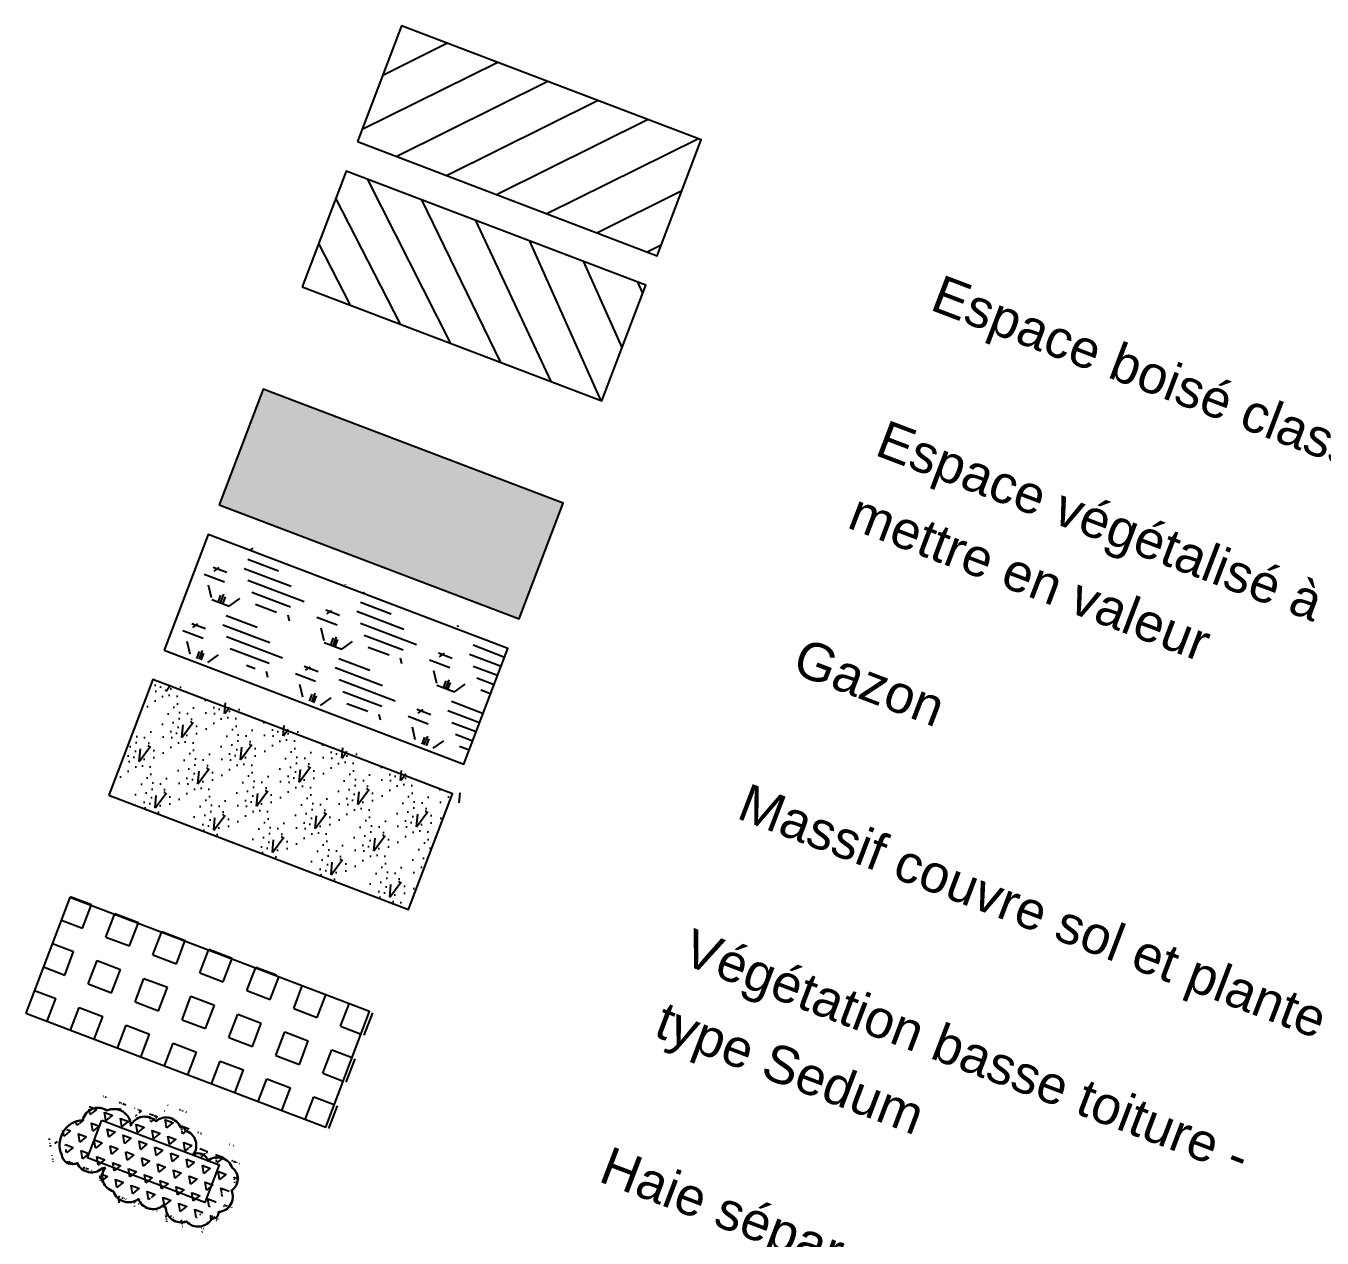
# Model space of a CAD drawing. Extents: x -594 to 29166, y -5797 to 14313.
# Drawn here: x 6699 to 9280, y 11900 to 14313 of the extents above; entities that cross this region are included whole.
import ezdxf

# ---------------------------------------------------------------- set-up
doc = ezdxf.new("R2010")
doc.units = 0
doc.layers.add('prlm-VRD', color=252, linetype='Continuous')
doc.layers.add('SA - légende prestations', color=252, linetype='Continuous')
doc.styles.add('MENSURA', font='arial.ttf', dxfattribs={"height": 0.5})

# ---------------------------------------------------------------- blocks, each defined once
blk = doc.blocks.new('A$C380262B1')
at = {"layer": 'SA - légende prestations'}
h = blk.add_hatch(dxfattribs=at)
h.set_pattern_fill('_USER', color=256, scale=75, angle=-335.8284639255295, style=0, pattern_type=0)
h.set_pattern_definition([(24.17153607447054, (-355966725.0913794, -417896002.4038396), (-30.71023888770651, 68.42427367140989), [])])
h.paths.add_polyline_path([(-735.4621743317693, 10818.54594219476), (-138.5415652766824, 10591.45767567679), (-50.92483251355588, 10821.76562724635), (-647.845441615209, 11048.85389376432)])
h = blk.add_hatch(dxfattribs=at)
h.set_pattern_fill('_USER', color=256, scale=75, angle=-65.82846392552946, style=0, pattern_type=0)
h.set_pattern_definition([(294.1715360744705, (-355966725.0913794, -417896002.4038396), (68.4242736714099, 30.7102388877065), [])])
h.paths.add_polyline_path([(-845.4917870927602, 10529.32385057211), (-248.5711779911071, 10302.23558396101), (-160.9544452745467, 10532.54353553057), (-757.8750543296337, 10759.63180214167)])
blk.add_hatch(color=250, dxfattribs=at).paths.add_polyline_path([(-1010.53620618768, 10095.490713045), (-413.6155970860273, 9868.402446527034), (-325.9988643229008, 10098.71039809659), (-922.9194733779877, 10325.79866461456)])
h = blk.add_hatch(dxfattribs=at)
h.set_pattern_fill('PELOUSE6', color=256, scale=20.0000003, angle=-20.82846392552948, style=0, pattern_type=2)
h.set_pattern_definition([(339.1715360744705, (-355966725.0913794, -417896002.4038396), (42.66856022636761, 112.1578994106472), [37.50000056250001, -202.5000030375]), (69.17153607447052, (-355966711.9478756, -417896007.4040615), (-224.3157988212943, 85.33712045273523), [15.000000225, -105.000001575]), (69.17153607447052, (-355966703.1855397, -417896010.7375428), (-224.3157988212943, 85.33712045273523), [15.000000225, -105.000001575]), (69.17153607447052, (-355966707.5667076, -417896009.0708022), (-224.3157988212943, 85.33712045273523), [18.75000028125, -101.25000151875]), (102.8616036044705, (-355966716.3290473, -417896005.7373195), (-138.9786783228097, 309.6529187307753), [12.00000018, -420.7461593111921]), (35.48146854447052, (-355966698.8043811, -417896012.4042799), (42.66856026819347, 112.15789949691), [12.00000018, -420.7461593111923]), (35.48146854447052, (-355966690.0420359, -417896015.7377647), (42.66856026819347, 112.15789949691), [26.00000039, -406.6661590999923]), (102.8616036044705, (-355966725.0913794, -417896002.4038396), (-138.9786783228097, 309.6529187307753), [26.00000038999999, -406.6661590999921]), (339.1715360744705, (-355966637.5841588, -417896011.6212647), (42.66856022636761, 112.1578994106472), [44.42455106636826, -195.5754525336318]), (339.1715360744705, (-355966645.2927315, -417895987.8252255), (42.66856022636761, 112.1578994106472), [82.81008944215132, -56.09585564143782, 43.07431864611477, -58.01973967029609]), (339.1715360744705, (-355966652.8536296, -417895964.0853666), (42.66856022636761, 112.1578994106472), [119.4799495921992, -46.28746189431192, 29.47870124218051, -44.75389087130836]), (339.1715360744705, (-355966660.4874305, -417895940.3177731), (42.66856022636761, 112.1578994106472), [100.4611429069171, -139.5388606930829]), (339.1715360744705, (-355966653.2864798, -417895922.1938078), (42.66856022636761, 112.1578994106472), [65.56973938354609, -174.4302642164539])])
h.paths.add_polyline_path([(-1120.565818855539, 9806.26862142235), (-523.645209800452, 9579.180354904383), (-436.0284770373255, 9809.48830647394), (-1032.949086138979, 10036.57657299191)])
h = blk.add_hatch(dxfattribs=at)
h.set_pattern_fill('PELOUSE3', color=256, scale=25, angle=-20.82846392552948, style=0, pattern_type=2)
h.set_pattern_definition([(53.64742507447051, (-355966725.0913794, -417896002.4038396), (21.58797750825454, 232.5192664408956), [37.5, -196.01927125]), (53.64742507447051, (-355966640.0079579, -417895954.5283617), (21.58797750825454, 232.5192664408956), [37.5, -196.01927125]), (53.64742507447051, (-355966554.9245364, -417895906.6528837), (21.58797750825454, 232.5192664408956), [37.5, -196.01927125]), (84.69564707447051, (-355966725.0913794, -417896002.4038396), (-116.8311435130623, 44.44641626005165), [25, -208.51927125]), (84.69564707447051, (-355966640.0079579, -417895954.5283617), (-116.8311435130623, 44.44641626005165), [25, -208.51927125]), (84.69564707447051, (-355966554.9245364, -417895906.6528837), (-116.8311435130623, 44.44641626005165), [25, -208.51927125]), (339.1715360744705, (-355966715.1670955, -417895997.5504578), (85.0834214749405, 47.87547796228917), [0, -125]), (339.1715360744705, (-355966695.8705696, -417895994.4062741), (85.0834214749405, 47.87547796228917), [0, -125]), (339.1715360744705, (-355966695.7010859, -417895980.0535766), (85.0834214749405, 47.87547796228917), [0, -125]), (339.1715360744705, (-355966677.0440444, -417895985.1853516), (85.0834214749405, 47.87547796228917), [0, -125]), (339.1715360744705, (-355966677.0797548, -417895953.0634611), (85.0834214749405, 47.87547796228917), [0, -125]), (339.1715360744705, (-355966706.5849561, -417895971.0261333), (85.0834214749405, 47.87547796228917), [0, -125]), (339.1715360744705, (-355966706.0843436, -417895965.6182254), (85.0834214749405, 47.87547796228917), [0, -125]), (339.1715360744705, (-355966702.1353619, -417895943.5314826), (85.0834214749405, 47.87547796228917), [0, -125]), (339.1715360744705, (-355966735.6925433, -417895993.673858), (85.0834214749405, 47.87547796228917), [0, -125]), (339.1715360744705, (-355966732.5518384, -417895981.7621632), (85.0834214749405, 47.87547796228917), [0, -125]), (339.1715360744705, (-355966746.8321875, -417895990.7466225), (85.0834214749405, 47.87547796228917), [0, -125]), (339.1715360744705, (-355966742.7309888, -417895972.64707), (85.0834214749405, 47.87547796228917), [0, -125]), (339.1715360744705, (-355966730.8082889, -417895964.7343364), (85.0834214749405, 47.87547796228917), [0, -125]), (339.1715360744705, (-355966729.834115, -417895952.653748), (85.0834214749405, 47.87547796228917), [0, -125]), (339.1715360744705, (-355966733.8508965, -417895935.397805), (85.0834214749405, 47.87547796228917), [0, -125]), (339.1715360744705, (-355966714.1779606, -417895954.6912821), (85.0834214749405, 47.87547796228917), [0, -125]), (339.1715360744705, (-355966752.2692069, -417895955.2592438), (85.0834214749405, 47.87547796228917), [0, -125]), (339.1715360744705, (-355966763.9495892, -417895975.7180341), (85.0834214749405, 47.87547796228917), [0, -125]), (339.1715360744705, (-355966745.168799, -417896002.5172995), (85.0834214749405, 47.87547796228917), [0, -125]), (339.1715360744705, (-355966731.839881, -417896012.830668), (85.0834214749405, 47.87547796228917), [0, -125]), (339.1715360744705, (-355966746.8483676, -417896021.5354452), (85.0834214749405, 47.87547796228917), [0, -125]), (339.1715360744705, (-355966709.192727, -417896034.5502393), (85.0834214749405, 47.87547796228917), [0, -125]), (339.1715360744705, (-355966718.4994776, -417896010.6972097), (85.0834214749405, 47.87547796228917), [0, -125]), (339.1715360744705, (-355966702.8388788, -417896012.7230608), (85.0834214749405, 47.87547796228917), [0, -125])])
h.paths.add_polyline_path([(-1230.59543161653, 9517.046529985964), (-633.6748225148767, 9289.958263374865), (-546.0580897517502, 9520.26621485129), (-1142.978698806837, 9747.354481369257)])
h = blk.add_hatch(dxfattribs=at)
h.set_pattern_fill('PAVES_EVERGREEN1', color=256, scale=100, angle=-20.82846392552948, style=0, pattern_type=2)
h.set_pattern_definition([(339.1715360744705, (-355966692.8358675, -417895987.9268941), (111.2434812678736, 11.17532439816677), [50, -50]), (69.17153607447052, (-355966692.8358675, -417895987.9268941), (-11.17532439816676, 111.2434812678736), [50, -50])])
h.paths.add_polyline_path([(-1395.63985071145, 9083.213392458856), (-798.7192416097969, 8856.125125847757), (-711.1025088001043, 9086.433077417314), (-1308.023117901757, 9313.521344028413)])
h = blk.add_hatch(dxfattribs=at)
h.set_pattern_fill('TRIANG', color=256, scale=89.9999976, angle=-20.78899837892151, style=0, pattern_type=2)
h.set_pattern_definition([(39.21100162107849, (-355966725.0913794, -417896002.4038396), (-5.402386943613586, 33.31481130602732), [16.87499955, -16.87499955]), (99.21100162107844, (-355966725.0913794, -417896002.4038396), (-31.55266638511149, 11.97880131877094), [16.87499955, -16.87499955]), (339.2110016210785, (-355966727.7925729, -417895985.746434), (26.1502794414979, 21.3360099872564), [16.87499955000001, -16.87499955000001])])
h.paths.add_polyline_path([(-1282.150529650971, 8871.80913630873), (-1281.801563827321, 8872.967941686511), (-1281.408371403813, 8874.112496804446), (-1280.971531802788, 8875.241114385426), (-1280.491688940674, 8876.352130807936), (-1279.969550203532, 8877.443908527493), (-1279.405885608867, 8878.514837380499), (-1278.801525710151, 8879.563339240849), (-1278.157361643389, 8880.587867926806), (-1277.474342938513, 8881.586913578212), (-1276.753476494923, 8882.559003308415), (-1275.995824998245, 8883.50270409137), (-1275.202505243942, 8884.41662453115), (-1274.374687112868, 8885.299417562783), (-1273.513590404764, 8886.149781942368), (-1272.620484838262, 8886.96646373719), (-1271.696687070653, 8887.748259305954), (-1270.743558555841, 8888.494016043842), (-1269.762504799291, 8889.202634431422), (-1268.754971912131, 8889.873070269823), (-1267.722444981337, 8890.504334867), (-1266.666446113959, 8891.095497645438), (-1265.588532341644, 8891.645687259734), (-1264.490292547271, 8892.154092434794), (-1263.373345555738, 8892.619964014739), (-1262.239338131621, 8893.042615056038), (-1261.089941905811, 8893.421422317624), (-1259.9268513266, 8893.755827844143), (-1258.751780772582, 8894.045338314027), (-1257.566462922841, 8894.28952690214), (-1256.372644752264, 8894.48803383857), (-1255.172086181119, 8894.640566408634), (-1253.966557281092, 8894.746899604797), (-1252.757835062221, 8894.806876964867), (-1251.547701191157, 8894.820409733802), (-1250.337940035388, 8894.787478260696), (-1249.13033475168, 8894.708131067455), (-1247.926665237173, 8894.58248494193), (-1246.72870663926, 8894.410725310445), (-1245.538224233314, 8894.19310502708), (-1244.356973236427, 8893.929945211858), (-1243.186695268378, 8893.621633946896), (-1242.029114998877, 8893.268625438213), (-1240.885939449072, 8892.871440015733), (-1239.758853474632, 8892.43066329509), (-1238.649518741295, 8891.946945339441), (-1237.559570465237, 8891.420998889953), (-1236.490615690127, 8890.853599272668), (-1235.444229841232, 8890.245583280921), (-1234.42195574753, 8889.597846660763), (-1233.212693361565, 8890.104020014405), (-1231.984891649336, 8890.563399158418), (-1230.740360310301, 8890.97530739382), (-1229.4809340965, 8891.339136939496), (-1228.208469599485, 8891.654351633042), (-1226.924842549488, 8891.920487117022), (-1225.631945254281, 8892.137150652707), (-1224.33168371208, 8892.304022982717), (-1223.025974724442, 8892.42085814476), (-1221.716743195429, 8892.487483844161), (-1220.40591891855, 8892.50380191952), (-1219.095434481278, 8892.469788342714), (-1217.787221586332, 8892.385493218899), (-1216.483209002763, 8892.251040693372), (-1215.1853189338, 8892.066629324108), (-1213.895464595407, 8891.83253031224), (-1212.615547375754, 8891.549089737236), (-1211.347454320639, 8891.21672436595), (-1210.093054780737, 8890.835925005376), (-1208.854198036715, 8890.407252311707), (-1207.632710039616, 8889.931338839233), (-1206.430391827598, 8889.408885873854), (-1205.249015474692, 8888.840663526207), (-1204.090322833508, 8888.227509707212), (-1202.95602180995, 8887.570328079164), (-1201.847784547135, 8886.8700876832), (-1200.767244910821, 8886.127820424736), (-1199.71599583514, 8885.344620794058), (-1198.695586854592, 8884.521643258631), (-1197.707522334531, 8883.660101145506), (-1196.753258863464, 8882.761264313012), (-1195.834202971309, 8881.826458126307), (-1194.951709732413, 8880.857060384005), (-1194.107080064714, 8879.854500107467), (-1193.301559053361, 8878.820255026221), (-1192.536334227771, 8877.755850367248), (-1191.812533419579, 8876.662855129689), (-1191.131223971024, 8875.542880222201), (-1190.493409987539, 8874.39757687971), (-1189.900031872094, 8873.228633217514), (-1189.351964415982, 8872.037772927433), (-1188.85001516901, 8870.82675108686), (-1188.39492467232, 8869.597353413701), (-1187.987363291904, 8868.35139170289), (-1187.627932196483, 8867.090703453869), (-1187.317161075771, 8865.81714618951), (-1187.055507814512, 8864.532597921789), (-1186.843358818442, 8863.238952308893), (-1186.681026173756, 8861.938116140664), (-1186.568749463186, 8860.63200738281), (-1186.516521172598, 8860.540851950645), (-1186.478853039443, 8860.442779771984), (-1186.456632148474, 8860.340099129826), (-1186.45038139075, 8860.235227830708), (-1186.460248054937, 8860.130634903908), (-1186.485999962315, 8860.028782300651), (-1186.527030495927, 8859.932068642229), (-1186.582373967394, 8859.842770546675), (-1186.650727316737, 8859.762990288436), (-1186.730481358245, 8859.69460606575), (-1186.819758266211, 8859.639228507876), (-1186.916456371546, 8859.598160814494), (-1186.437563272193, 8860.650369338691), (-1185.867672413588, 8861.696323938668), (-1185.258049657568, 8862.71963045001), (-1184.609593776986, 8863.718780782074), (-1183.923260727897, 8864.69230176881), (-1183.200062206015, 8865.638758428395), (-1182.44106429629, 8866.556755639613), (-1181.647385982797, 8867.444939631969), (-1180.820197286084, 8868.302001431584), (-1179.960717493668, 8869.126677699387), (-1179.070213576779, 8869.917752593756), (-1178.149998513982, 8870.674059726298), (-1177.201428730041, 8871.394484490156), (-1176.2259027455, 8872.077964618802), (-1175.224858429283, 8872.723492793739), (-1174.199771462008, 8873.330117110163), (-1173.152153100818, 8873.896943591535), (-1172.083547757939, 8874.423136468977), (-1170.995530625805, 8874.907920043916), (-1169.889705767855, 8875.350579526275), (-1168.767703184858, 8875.750462897122), (-1167.631176998839, 8876.106980070472), (-1166.481802612543, 8876.41960568726), (-1165.321274194866, 8876.687878929079), (-1164.15130305104, 8876.91140435636), (-1162.973613431677, 8877.089852374047), (-1161.789941927418, 8877.222959976643), (-1160.602032812312, 8877.310530748218), (-1159.411637764424, 8877.352435979992), (-1158.220511628315, 8877.348613459617), (-1157.030409993604, 8877.29906924069), (-1155.84308761172, 8877.203876152635), (-1154.660294670612, 8877.063174173236), (-1153.483774652705, 8876.877171359956), (-1152.315261913463, 8876.646141521633), (-1151.156479632482, 8876.370425522327), (-1150.009135250002, 8876.050429418683), (-1148.874920699745, 8875.686625391245), (-1147.755507519469, 8875.27954922989), (-1146.652546571568, 8874.829801358283), (-1145.567663246766, 8874.338044784963), (-1144.502456998453, 8873.805004358292), (-1143.458498222753, 8873.231465928257), (-1142.437325697392, 8872.618274856359), (-1141.440445138142, 8871.966335177422), (-1140.469325659797, 8871.276608109474), (-1139.525399310514, 8870.550110377371), (-1138.610057206824, 8869.78791244328), (-1137.724649067968, 8868.991138786077), (-1136.870479909703, 8868.160963244736), (-1135.931356018409, 8868.932989612222), (-1134.962711995468, 8869.667637348175), (-1133.966034511104, 8870.363778620958), (-1132.942853635177, 8871.02034483105), (-1131.89473990351, 8871.636328473687), (-1130.823301756755, 8872.210783790797), (-1129.730184050277, 8872.74282919243), (-1128.617064608261, 8873.231647815555), (-1127.485652221367, 8873.67648947984), (-1126.33768315427, 8874.076671153307), (-1125.17491960898, 8874.431579187512), (-1123.999146465212, 8874.740668199956), (-1122.81216843985, 8875.003464054316), (-1121.615807479247, 8875.21956320852), (-1120.41189991869, 8875.388634204865), (-1119.202293688431, 8875.510417111218), (-1117.988845333457, 8875.584725569934), (-1116.773417638615, 8875.611444935203), (-1115.557876089588, 8875.590534694493), (-1114.344086544588, 8875.522026699036), (-1113.133912021294, 8875.406026095152), (-1111.929210135713, 8875.242710858583), (-1110.731829982251, 8875.032331887633), (-1109.543609526008, 8874.775211885571), (-1108.366372575983, 8874.471745919436), (-1107.201926223934, 8874.122399277985), (-1106.052057724446, 8873.727708216757), (-1104.918532026932, 8873.288279213011), (-1103.803089214489, 8872.8047859855), (-1102.707441197708, 8872.277971170843), (-1101.633269898593, 8871.70864297077), (-1100.582223944366, 8871.097675804049), (-1099.555916851386, 8870.446007046849), (-1098.555923765525, 8869.754637032747), (-1097.583779832348, 8869.024627283216), (-1096.640976844355, 8868.257097899914), (-1095.728962402791, 8867.453227378428), (-1094.849136052653, 8866.614249255508), (-1094.002848537639, 8865.741451643407), (-1093.191398726776, 8864.83617387712), (-1092.416032031178, 8863.899805955589), (-1091.677938820794, 8862.933784723282), (-1090.978251909837, 8861.939593218267), (-1090.318045252934, 8860.918757505715), (-1089.698332315311, 8859.872844349593), (-1089.120064442977, 8858.803459256887), (-1088.584128860384, 8857.712243497372), (-1088.091348530725, 8856.60087224096), (-1087.642479641363, 8855.471051484346), (-1087.39335052669, 8855.5707545951), (-1087.140577659011, 8855.660820845515), (-1086.884533660486, 8855.741117335856), (-1086.62559594959, 8855.811525601894), (-1086.364146415144, 8855.871941894293), (-1086.100570065901, 8855.922277271748), (-1085.835256008431, 8855.962457414716), (-1085.568594979122, 8855.992423091084), (-1085.300980182365, 8856.01213015616), (-1085.032806033269, 8856.021549552679), (-1084.764468250796, 8856.020667217672), (-1084.496361855417, 8856.009484827518), (-1084.228882333264, 8855.988018587232), (-1083.962424192578, 8855.956300348043), (-1083.69737979956, 8855.914376489818), (-1083.434140309691, 8855.862309411168), (-1083.173093618825, 8855.800175201148), (-1082.91462440975, 8855.72806596756), (-1082.65911382623, 8855.646087788045), (-1082.406938681379, 8855.554361548275), (-1082.158470572904, 8855.453022383153), (-1081.914075650275, 8855.34221995622), (-1081.674114475027, 8855.222116969526), (-1081.438940577209, 8855.092891305685), (-1081.208900595084, 8854.954732954502), (-1080.984333949164, 8854.80784587562), (-1080.765571398661, 8854.652446135879), (-1080.552935600281, 8854.488763585687), (-1080.346740130335, 8854.317038692534), (-1080.147288599983, 8854.137524962425), (-1079.954875214025, 8853.950487170368), (-1079.769783606753, 8853.756200987846), (-1079.592286562547, 8853.554952517152), (-1079.422646155581, 8853.347039036453), (-1079.261111887172, 8853.132766392082), (-1079.107922175899, 8852.912450674921), (-1078.963302867487, 8852.686416823417), (-1078.827467001975, 8852.454997971654), (-1078.700614906847, 8852.218535449356), (-1078.582933638245, 8851.977377384901), (-1078.474596654996, 8851.73187945038), (-1078.375763772056, 8851.482403930277), (-1078.286580275744, 8851.229318231344), (-1078.207178134471, 8850.972995441407), (-1078.137674182653, 8850.71381367743), (-1078.078170819208, 8850.452154688537), (-1078.02875591442, 8850.188404507935), (-1077.989502064884, 8849.92295159027), (-1077.96046747826, 8849.656187556684), (-1077.941694576293, 8849.388505611569), (-1076.821922743693, 8849.02029922232), (-1075.717110792175, 8848.609378747642), (-1074.628887465224, 8848.156350012869), (-1073.558857245371, 8847.66188049689), (-1072.508597141132, 8847.12669942528), (-1071.479655662552, 8846.551595441997), (-1070.473549561575, 8845.937416795641), (-1069.491761969402, 8845.28506854549), (-1068.535740301013, 8844.595512468368), (-1067.606893973425, 8843.869765102863), (-1066.706591891125, 8843.108896259218), (-1065.836161794141, 8842.31402752921), (-1064.996886299923, 8841.486330889165), (-1064.19000281021, 8840.627026371658), (-1063.416701089591, 8839.737380668521), (-1062.678120890632, 8838.818705454469), (-1061.975350929424, 8837.872354872525), (-1061.309427348897, 8836.899724137038), (-1060.681331856176, 8835.902246832848), (-1060.091990139335, 8834.881393518299), (-1059.542271122336, 8833.838669024408), (-1059.032985335216, 8832.775610685349), (-1058.564883330837, 8831.693785823882), (-1058.138655358925, 8830.59478867799), (-1057.754929363728, 8829.48023956269), (-1057.414271542802, 8828.351781796664), (-1057.117183785886, 8827.211078628898), (-1056.86410414055, 8826.0598115623), (-1056.655405601487, 8824.899677932262), (-1056.491395831108, 8823.732388019562), (-1056.372316880152, 8822.559662535787), (-1056.298343744129, 8821.383230015635), (-1056.269586086273, 8820.204825233668), (-1056.2860858161, 8819.026185199618), (-1056.347818812355, 8817.849047016352), (-1056.454694131389, 8816.675146482885), (-1056.60655410029, 8815.50621362403), (-1056.803174922243, 8814.343972224742), (-1057.04426667653, 8813.190135359764), (-1057.329474156722, 8812.046403810382), (-1057.65837659128, 8810.914463736117), (-1058.030489413068, 8809.795984067023), (-1058.445263793692, 8808.692613150924), (-1058.902088506147, 8807.605977915227), (-1059.400290017948, 8806.537680048496), (-1059.939133981243, 8805.489294603467), (-1060.517825977877, 8804.462366737425), (-1061.135513009503, 8803.458410780877), (-1061.791284289211, 8802.478906325996), (-1062.484173336998, 8801.525297574699), (-1061.852659797296, 8801.90576352179), (-1061.207006359473, 8802.261707093567), (-1060.548165021464, 8802.592602930963), (-1059.877106873319, 8802.897963300347), (-1059.194821352139, 8803.177338186651), (-1058.502314100042, 8803.430315759033), (-1057.800605986267, 8803.656522929668), (-1057.090731477365, 8803.85562647134), (-1056.373737053946, 8804.027332551777), (-1055.650679627433, 8804.171388503164), (-1054.922625422478, 8804.28758142516), (-1054.190647182986, 8804.375740420073), (-1053.455824358389, 8804.43573538214), (-1052.719240123406, 8804.467477742583), (-1051.981980307028, 8804.470921028405), (-1051.245131529868, 8804.44605993107), (-1050.509780505672, 8804.392931051552), (-1049.777010874823, 8804.311612993479), (-1049.047903018072, 8804.2022254318), (-1048.323531681672, 8804.064929671586), (-1047.604964813218, 8803.899927809834), (-1046.89326165244, 8803.707463480532), (-1046.189471147954, 8803.4878205508), (-1045.494631258771, 8803.241322375834), (-1044.809765927494, 8802.96833254397), (-1044.135884800926, 8802.669253200293), (-1043.473981460556, 8802.34452560544), (-1042.825031792745, 8801.994628366083), (-1042.189991893247, 8801.620077341795), (-1041.56979857944, 8801.221424527466), (-1040.965365665033, 8800.799257867038), (-1040.377584146336, 8800.354199297726), (-1039.807320991531, 8799.88690521568), (-1039.255416346714, 8799.398064427078), (-1038.72268400155, 8798.888397496194), (-1038.209909526631, 8798.358656093478), (-1037.71784841083, 8797.809620387852), (-1037.247226526961, 8797.242100536823), (-1036.798737244681, 8796.656932774931), (-1036.37304189615, 8796.054979600012), (-1035.970767820254, 8795.43712893501), (-1035.59250831604, 8794.804291054606), (-1035.238820919767, 8794.157399330288), (-1034.910226752982, 8793.497406877577), (-1034.607210755348, 8792.825286835432), (-1034.330218983814, 8792.142030410469), (-1034.07966028899, 8791.448644082993), (-1033.855903893709, 8790.74615072459), (-1033.659279579297, 8790.0355855003), (-1033.49007726647, 8789.317996054888), (-1032.536300038919, 8790.067553706467), (-1031.553893955424, 8790.779175423086), (-1030.544366966933, 8791.451769508421), (-1029.509268887341, 8792.084303312004), (-1028.450188226998, 8792.675806209445), (-1027.368750656024, 8793.22536997497), (-1026.266616163775, 8793.732151016593), (-1025.145476637408, 8794.19537158683), (-1024.007052788511, 8794.614320620894), (-1022.853091964498, 8794.988355226815), (-1021.685365587473, 8795.316901244223), (-1020.505666034296, 8795.599454361945), (-1019.315803935751, 8795.835580583662), (-1018.117605801672, 8796.024917718023), (-1016.912910668179, 8796.167175192386), (-1015.703568002209, 8796.262134518474), (-1014.491433510557, 8796.309650037438), (-1013.278368348256, 8796.309648826718), (-1012.066234089434, 8796.262130700052), (-1010.85689147003, 8796.16716876626), (-1009.652196848765, 8796.024908777326), (-1008.453998947516, 8795.83556894213), (-1007.264137454331, 8795.599440298975), (-1006.084438459948, 8795.316884852946), (-1004.916712734848, 8794.988336600363), (-1003.762752795592, 8794.61429938674), (-1002.624329691753, 8794.195347838104), (-1001.503191050142, 8793.732124846429), (-1000.401057908311, 8793.2253414765), (-999.3196213617921, 8792.6757754758), (-998.2605420518667, 8792.084270436317), (-997.225445182994, 8791.45173439756), (-996.2159197311848, 8790.779138356447), (-995.2335150446743, 8790.06751421839), (-994.2797394003719, 8789.31795489043), (-993.3560566045344, 8788.531610742211), (-992.4638844560832, 8787.709688488394), (-991.6045922320336, 8786.85344979167), (-990.7794993836433, 8785.964209213853), (-989.9898719508201, 8785.043331235647), (-989.2369219567627, 8784.09222997725), (-988.5218054521829, 8783.1123650074), (-987.8456198144704, 8782.105240039527), (-987.2094030957669, 8781.072401441634), (-986.6141317877918, 8780.015434417874), (-986.0607197042555, 8778.93596123904), (-985.5500161182135, 8777.835638914257), (-985.0828050170094, 8776.716156303883), (-984.6598035190254, 8775.579231977463), (-983.8275668676943, 8774.92934986949), (-983.0208909232169, 8774.247999303043), (-982.240965263918, 8773.53618433699), (-981.4889394212514, 8772.794954385608), (-980.7659221347421, 8772.025402076542), (-980.0729790702462, 8771.228661946952), (-979.4111321214586, 8770.40590858087), (-978.7813564296812, 8769.558354839683), (-978.1845808494836, 8768.687249999493), (-977.6216848287731, 8767.793878447264), (-977.0934983622283, 8766.879556979984), (-976.6008001286536, 8765.945633500814), (-976.1443160939962, 8764.99348487705), (-975.7247196510434, 8764.02451461181), (-975.3426291048527, 8763.040150981396), (-974.9986076261848, 8762.041845545173), (-974.693162413314, 8761.031069606543), (-974.4267439004034, 8760.009313374758), (-974.1997448727489, 8758.978082984686), (-974.0124996285886, 8757.938898727298), (-973.8652844447643, 8756.893292348832), (-973.758316366002, 8755.84280565381), (-973.6917530186474, 8754.78898677975), (-973.6656927037984, 8753.733389731497), (-973.6801733728498, 8752.677570004016), (-973.735174164176, 8751.623084489256), (-973.83061372675, 8750.571487564594), (-973.9663513377309, 8749.524329602718), (-974.1421871352941, 8748.483154177666), (-974.3578617461026, 8747.449496015906), (-974.6130572166294, 8746.424879040569), (-974.9073974788189, 8745.410813577473), (-975.2404483500868, 8744.408794865012), (-975.6117191631347, 8743.420299701393), (-976.0206626262516, 8742.44678542018), (-976.466675568372, 8741.48968718946), (-976.9491006154567, 8740.55041577667), (-977.4672267958522, 8739.630356058478), (-978.0202900990844, 8738.730864133686), (-978.6074752453715, 8737.853266112506), (-979.2279166635126, 8736.998855695128), (-979.8806997016072, 8736.168892495334), (-980.5648621171713, 8735.364599805325), (-981.2793951947242, 8734.5871636644), (-982.0232456550002, 8733.83772969246), (-982.7953170519322, 8733.117403183132), (-983.5944709833711, 8732.427245564759), (-984.4195296987891, 8731.768274493515), (-985.2692767512053, 8731.141461059451), (-986.1424593720585, 8730.547730065882), (-985.6869245413691, 8729.463865514845), (-985.2733326610178, 8728.363312967122), (-984.9022934678942, 8727.247694786638), (-984.5743538346142, 8726.118655316532), (-984.2899973969907, 8724.977859389037), (-984.0496430639178, 8723.82698841393), (-983.8536453898996, 8722.66773916781), (-983.7022932711989, 8721.501820348203), (-983.595809713006, 8720.330950804055), (-983.534351689741, 8719.156856648624), (-983.5180098656565, 8717.981268465519), (-983.5468085017055, 8716.805919632316), (-983.6207048501819, 8715.632542967796), (-983.7395902257413, 8714.462867379189), (-983.9032890740782, 8713.298617862165), (-984.1115604154766, 8712.141510751098), (-984.3640968669206, 8710.993251483887), (-984.6605265047401, 8709.855532832444), (-985.0004121195525, 8708.73003192246), (-985.3832526598126, 8707.61840827763), (-985.8084838371724, 8706.52230028063), (-986.2754788249731, 8705.44332396239), (-986.7835490498692, 8704.383070021868), (-987.3319456819445, 8703.34310112521), (-987.9198602866381, 8702.324950415641), (-988.5464259888977, 8701.330119092017), (-989.2107193823904, 8700.360073428601), (-989.9117609951645, 8699.416243471205), (-990.648517338559, 8698.500020802021), (-991.4199025835842, 8697.612755931914), (-992.2247793059796, 8696.755756810308), (-993.0619611404836, 8695.930286683142), (-993.9302140846848, 8695.137562602758), (-994.8282575234771, 8694.378753285855), (-995.7547684665769, 8693.654977157712), (-996.7083804775029, 8692.967301234603), (-997.6876879110932, 8692.316739074886), (-998.6912473570555, 8691.704249940813), (-999.7175791766495, 8691.130737122148), (-1000.765170296654, 8690.597045235336), (-1001.832476444542, 8690.103961713612), (-1002.91792456992, 8689.652212988585), (-1004.019914148375, 8689.242465235293), (-1005.136820767075, 8688.87532260269), (-1006.266997987404, 8688.551326096058), (-1007.408779626712, 8688.270953390747), (-1008.560482459143, 8688.034617900848), (-1009.720408869907, 8687.842667847872), (-1010.886848950759, 8687.695386447012), (-1012.058083014563, 8687.592990603298), (-1011.995887104422, 8687.153252959251), (-1011.950963595882, 8686.711416393518), (-1011.923381919041, 8686.268159374595), (-1011.913183983415, 8685.824162140489), (-1011.92038571462, 8685.380106139928), (-1011.944975890219, 8684.936673007905), (-1011.986916977912, 8684.49454344809), (-1012.046144343913, 8684.054396022111), (-1012.122567184269, 8683.616906404495), (-1012.216068152338, 8683.182746358216), (-1012.326503871009, 8682.75258159265), (-1012.45370474644, 8682.327073160559), (-1012.597475480288, 8681.90687354654), (-1012.757595581934, 8681.492628436536), (-1012.93381890282, 8681.08497299254), (-1013.125875359401, 8680.684533342719), (-1013.333469955251, 8680.29192397371), (-1013.556283945218, 8679.907747544348), (-1013.793975533918, 8679.532593861222), (-1014.046179736033, 8679.16703876108), (-1014.312509540468, 8678.811643179506), (-1014.592556050047, 8678.466952685267), (-1014.885889505967, 8678.133496176451), (-1015.192059520632, 8677.811785973608), (-1015.5105963815, 8677.502315491438), (-1015.841010725126, 8677.20555998385), (-1016.182795912027, 8676.921974867582), (-1016.535426815972, 8676.651995442808), (-1016.898362571374, 8676.396035775542), (-1017.27104592137, 8676.154489070177), (-1017.652904754505, 8675.927726365626), (-1018.043353082612, 8675.716095417738), (-1018.441791413352, 8675.51992079243), (-1018.847608426586, 8675.339504145086), (-1019.260180974379, 8675.175121985376), (-1019.678875757381, 8675.027026981115), (-1020.103050442412, 8674.895446002483), (-1020.532053662464, 8674.780581332743), (-1020.965226786211, 8674.682609457523), (-1021.401905314997, 8674.601680319756), (-1021.841418650001, 8674.537918437272), (-1022.28309228085, 8674.491421505809), (-1022.726248344406, 8674.46226105094), (-1023.170206462964, 8674.45048186928), (-1023.61428537406, 8674.456101749092), (-1024.057803256437, 8674.479112308472), (-1024.500079266727, 8674.519478343427), (-1024.940434983, 8674.577137641609), (-1025.378193845972, 8674.652001727372), (-1025.958273839206, 8673.614607006311), (-1026.577749243006, 8672.600244916975), (-1027.23570750095, 8671.61041079089), (-1027.931178035215, 8670.646563917398), (-1028.663136065006, 8669.710125029087), (-1029.430502420291, 8668.802474625409), (-1030.232145963237, 8667.924950737506), (-1031.066884705797, 8667.078847065568), (-1031.933488277718, 8666.265410743654), (-1032.830679090694, 8665.485841035843), (-1033.757134759799, 8664.741287194192), (-1034.711489221081, 8664.032846596092), (-1035.692335711792, 8663.361563906074), (-1036.69822816737, 8662.728428374976), (-1037.72768410854, 8662.134373746812), (-1038.779185712337, 8661.580275464803), (-1039.85118274577, 8661.06695048511), (-1040.942095080391, 8660.595155321062), (-1042.050314601511, 8660.165585763752), (-1043.174207536504, 8659.778874926269), (-1044.312116829678, 8659.435593057424), (-1045.462365495041, 8659.136245772243), (-1046.623257407919, 8658.881274890155), (-1047.793081402779, 8658.671056013554), (-1048.970113089308, 8658.50589890033), (-1050.152617273852, 8658.386047370732), (-1051.338850473985, 8658.311677910388), (-1052.527064504102, 8658.282900042832), (-1053.715507267043, 8658.299756329507), (-1054.902427038178, 8658.362221904099), (-1056.086073955521, 8658.47020484507), (-1057.264703093097, 8658.62354580313), (-1058.436577254906, 8658.822018653154), (-1059.599968558177, 8659.065330773592), (-1060.753162344918, 8659.353123605251), (-1061.894458252937, 8659.684973023832), (-1063.022173987702, 8660.060389712453), (-1064.134647091851, 8660.478820092976), (-1065.23023750633, 8660.939647536725), (-1066.307330271229, 8661.44219264388), (-1067.364337388426, 8661.985714640468), (-1068.39970103465, 8662.56941203028), (-1069.411894539371, 8663.192424643785), (-1070.39942597039, 8663.853833917528), (-1071.360839297995, 8664.552664756775), (-1072.294717468321, 8665.287887118757), (-1073.199683753774, 8666.058417223394), (-1074.074403988197, 8666.863118857145), (-1074.917588895187, 8667.700805980712), (-1075.727995159104, 8668.570243753493), (-1076.855769939721, 8668.179983831942), (-1077.997694676742, 8667.833304405212), (-1079.152085958049, 8667.530716676265), (-1080.317242117599, 8667.272666376084), (-1081.491445424035, 8667.059534043074), (-1082.672964781523, 8666.891633998603), (-1083.860058896244, 8666.769213508815), (-1085.050977254286, 8666.692453250289), (-1086.243964452296, 8666.661466285586), (-1087.437261966988, 8666.67629852891), (-1088.629110483453, 8666.736927814782), (-1089.81775296852, 8666.843264736235), (-1091.001437325031, 8666.995152737945), (-1092.178418627009, 8667.192368023098), (-1093.346961727366, 8667.434619367123), (-1094.505344098434, 8667.721549980342), (-1095.651857787743, 8668.052737042308), (-1096.784813050181, 8668.427692074329), (-1097.90253941901, 8668.845862429589), (-1099.003389338031, 8669.306631572545), (-1100.085739931092, 8669.80932019651), (-1101.147995563224, 8670.353187527508), (-1102.188590355217, 8670.937431696802), (-1103.205990232527, 8671.561191324145), (-1104.198695486411, 8672.223547007889), (-1105.165242776275, 8672.923522256315), (-1106.104207085446, 8673.660084977746), (-1107.014204096049, 8674.432149715722), (-1107.893892703578, 8675.238578114659), (-1108.74197576195, 8676.078181620687), (-1109.557203156874, 8676.949722133577), (-1110.338373249397, 8677.8519150801), (-1111.084334319457, 8678.783430345356), (-1111.79398666136, 8679.742895066738), (-1112.466284120455, 8680.728894285858), (-1113.100235676393, 8681.739974953234), (-1113.694906840101, 8682.774646393955), (-1114.24942095764, 8683.831383287907), (-1114.762960700318, 8684.908627904952), (-1115.234768670052, 8686.004792060703), (-1115.664149401709, 8687.118259817362), (-1116.050470294431, 8688.24739009142), (-1116.393161611632, 8689.390517957509), (-1116.69171792455, 8690.54595855996), (-1116.945699462667, 8691.712008416653), (-1117.154731787741, 8692.886948399246), (-1117.318506585434, 8694.069046899676), (-1117.436782503501, 8695.256560947746), (-1117.509385198355, 8696.447739936411), (-1117.5362075679, 8697.640828043222), (-1117.66077647917, 8697.59097378701), (-1117.787167197093, 8697.545938193798), (-1117.915193736553, 8697.50578738749), (-1118.044667085633, 8697.470580972731), (-1118.175396509469, 8697.440370731056), (-1118.307189270854, 8697.415201086551), (-1118.439851189032, 8697.39510929212), (-1118.57318659313, 8697.38012496382), (-1118.706999020651, 8697.3702698946), (-1118.841090938076, 8697.365559171885), (-1118.975264811888, 8697.365999221802), (-1119.109323062003, 8697.371589578688), (-1119.243067828938, 8697.382322140038), (-1119.376302091405, 8697.398181073368), (-1119.508829340339, 8697.419142629951), (-1119.640454091132, 8697.445176169276), (-1119.770982628688, 8697.476243413985), (-1119.900222262368, 8697.512298543006), (-1120.027982583269, 8697.553288191557), (-1120.154075091705, 8697.599152103066), (-1120.278314175084, 8697.649822570384), (-1120.400516781956, 8697.705225087702), (-1120.520502142608, 8697.765277698636), (-1120.638093911111, 8697.829892113805), (-1120.753118721768, 8697.898972965777), (-1120.86540684104, 8697.972418367863), (-1120.974792679772, 8698.050120286644), (-1121.081115119159, 8698.131963983178), (-1121.184217417613, 8698.217828758061), (-1121.283947536722, 8698.307588230819), (-1121.380158467218, 8698.40110996738), (-1121.47270841524, 8698.498256132007), (-1121.561460988596, 8698.598883114755), (-1121.646285196766, 8698.702843300998), (-1121.727056102827, 8698.809983022511), (-1121.803654683754, 8698.920144326985), (-1121.87596806325, 8699.033164978027), (-1121.943889232352, 8699.148878268898), (-1122.007318539545, 8699.267113488168), (-1122.066162107512, 8699.387696478516), (-1122.120333602652, 8699.51044972986), (-1122.16975283809, 8699.635191448033), (-1122.2143471241, 8699.761738814414), (-1122.254050662741, 8699.889904633164), (-1122.288804827258, 8700.0195001252), (-1122.31855862774, 8700.150334276259), (-1122.34326810576, 8700.282214116305), (-1122.362896567211, 8700.414945464581), (-1122.377415420488, 8700.548332370818), (-1122.386803338304, 8700.682178139687), (-1123.306858958676, 8699.925224017352), (-1124.255294399336, 8699.204147048295), (-1125.230711186305, 8698.52000977844), (-1126.231671636924, 8697.873821016401), (-1127.256700117141, 8697.26653303951), (-1128.30428541638, 8696.699041500688), (-1129.372883308679, 8696.172182634473), (-1130.460918555036, 8695.686733257025), (-1131.566787324846, 8695.24340890348), (-1132.688858965412, 8694.84286326915), (-1133.825479680672, 8694.485686719418), (-1134.974973881617, 8694.172405824065), (-1136.135647026822, 8693.903482425958), (-1137.30578799732, 8693.679312989116), (-1138.483671797439, 8693.500227853656), (-1139.667562069371, 8693.366491049528), (-1140.855713700876, 8693.278299830854), (-1142.046374967322, 8693.235784210265), (-1143.237790698186, 8693.239006772637), (-1144.428204465657, 8693.287962768227), (-1145.615861704573, 8693.382580019534), (-1146.799011202529, 8693.522719386965), (-1147.975909197703, 8693.708173651248), (-1149.144820170477, 8693.938669841737), (-1150.304021593183, 8694.21386802569), (-1151.451804256067, 8694.533362518996), (-1152.58647617884, 8694.896682631224), (-1153.706364752725, 8695.30329219997), (-1154.809818929061, 8695.752592384815), (-1155.895212246105, 8696.24392054975), (-1156.960944551975, 8696.776552218944), (-1158.00544442609, 8697.349702659994), (-1159.027172811329, 8697.962526604533), (-1160.024622920901, 8698.614120855927), (-1160.996324662119, 8699.303524568677), (-1161.940845521167, 8700.029721669853), (-1162.856792891398, 8700.79164179042), (-1163.742816774175, 8701.588161382824), (-1164.597610989586, 8702.418106421828), (-1165.419915365055, 8703.280253335834), (-1166.208517597988, 8704.173331335187), (-1166.962255397812, 8705.096023716033), (-1167.680017463863, 8706.046970468014), (-1168.360745767131, 8707.024769484997), (-1169.003436574712, 8708.027979265898), (-1169.607142591849, 8709.055121336132), (-1170.17097407952, 8710.104681178927), (-1170.69409978576, 8711.175111774355), (-1171.175748156384, 8712.264834716916), (-1171.615209663287, 8713.37224431336), (-1172.606118349358, 8712.630509026349), (-1173.625320987776, 8711.928157880902), (-1174.671253049746, 8711.266268603504), (-1175.742309121415, 8710.64585763961), (-1176.836845232174, 8710.067876800895), (-1177.953181276098, 8709.533213544637), (-1179.089603899047, 8709.042688366026), (-1180.244368547574, 8708.597054239362), (-1181.415702681988, 8708.19699531421), (-1182.60180875659, 8707.843125332147), (-1183.800865570083, 8707.535987906158), (-1185.011033248156, 8707.276054192334), (-1186.230453988537, 8707.063723355532), (-1187.457255832851, 8706.899321265519), (-1188.689556019381, 8706.783100031316), (-1189.925462892279, 8706.715238280594), (-1191.163079533726, 8706.695840135217), (-1192.400506092235, 8706.724935397506), (-1193.635843275115, 8706.802479270846), (-1194.867195049301, 8706.928352825344), (-1196.092671109363, 8707.102362904698), (-1197.310390556231, 8707.324242219329), (-1198.518484178931, 8707.593650463969), (-1199.715097760782, 8707.910173945129), (-1200.898394407704, 8708.273326978087), (-1202.066557994112, 8708.682551980019), (-1203.217795165256, 8709.137220866978), (-1204.350339341909, 8709.636635519564), (-1205.462451605126, 8710.180029924959), (-1206.552425259724, 8710.766569431871), (-1207.618587231264, 8711.395353917032), (-1208.659300627187, 8712.065418343991), (-1209.672968601808, 8712.775734253228), (-1210.65803472884, 8713.525211066008), (-1211.612987332046, 8714.312698598951), (-1212.536360602826, 8715.13698818162), (-1213.426736881956, 8715.996814426035), (-1214.282749732956, 8716.890857275575), (-1215.103085292503, 8717.817744985223), (-1215.886484412476, 8718.776054680347), (-1216.631744289771, 8719.764314964414), (-1217.337721353397, 8720.781009458005), (-1218.003331776708, 8721.824577264488), (-1218.627553852275, 8722.893416695297), (-1219.209429621696, 8723.98588731885), (-1219.748065806925, 8725.100311636925), (-1220.24263581261, 8726.23497992754), (-1220.692380191758, 8727.388149965554), (-1221.096608787775, 8728.558051865548), (-1222.246933728456, 8728.89708634466), (-1223.383095534518, 8729.280919861048), (-1224.50335030444, 8729.70896307379), (-1225.605978444219, 8730.180559121072), (-1226.689287694171, 8730.69498417899), (-1227.751615131274, 8731.251448392868), (-1228.79132987, 8731.849097833037), (-1229.806836275384, 8732.487015239894), (-1230.796575732529, 8733.164221141487), (-1231.759028648958, 8733.87967646122), (-1232.692718086764, 8734.632282610983), (-1233.596210554242, 8735.420884564519), (-1234.468119638041, 8736.244271881878), (-1235.307106561959, 8737.101180665195), (-1236.111883865669, 8737.990295514464), (-1236.881216103211, 8738.91025185585), (-1237.613922543824, 8739.859637618065), (-1238.308878336102, 8740.836995467544), (-1238.9650168363, 8741.840825043619), (-1239.581330958754, 8742.869586031884), (-1240.156874759123, 8743.921698722988), (-1240.690764645115, 8744.995548576117), (-1241.182181052864, 8746.089487150311), (-1241.630369890481, 8747.201835550368), (-1242.034643189982, 8748.330885916948), (-1242.394380411133, 8749.474905710667), (-1242.709029233083, 8750.632138550282), (-1242.978106858209, 8751.800808496773), (-1243.201200058684, 8752.97912126407), (-1243.377966666594, 8754.165268689394), (-1243.508135247976, 8755.35742957145), (-1243.591505894437, 8756.553774513304), (-1243.627950781956, 8757.75246694684), (-1243.617413938046, 8758.95166695118), (-1243.559911428019, 8760.14953404665), (-1243.455531680956, 8761.344229336828), (-1243.304434744641, 8762.533919047564), (-1243.106852658093, 8763.716777227819), (-1242.863088706508, 8764.890987798572), (-1242.573516862467, 8766.054748930037), (-1242.238581972197, 8767.206274252385), (-1241.85879775323, 8768.3437962085), (-1241.434747586027, 8769.465568475425), (-1240.967081859708, 8770.569869503379), (-1240.456518763676, 8771.655004099011), (-1239.903841959313, 8772.719306871295), (-1239.309899648651, 8773.76114372164), (-1238.675603410229, 8774.778915848583), (-1238.001927081496, 8775.77106114477), (-1238.061374658719, 8775.66952155903), (-1238.12467600219, 8775.570338685066), (-1238.19173835218, 8775.473658926785), (-1238.262462476268, 8775.379624869674), (-1238.336744206026, 8775.288375094533), (-1238.414474343881, 8775.200043991208), (-1238.49553768523, 8775.114762037992), (-1238.579815160483, 8775.032654590905), (-1238.667182484642, 8774.953843001276), (-1238.757510669529, 8774.8784433119), (-1238.85066700168, 8774.806566722691), (-1238.946513598785, 8774.738319125026), (-1239.044909598306, 8774.673801288009), (-1239.145709620789, 8774.613108299673), (-1239.248765306547, 8774.556329287589), (-1239.353924570605, 8774.503548350185), (-1239.461032534018, 8774.4548429735), (-1239.569931244478, 8774.410285241902), (-1239.680460095406, 8774.36994081363), (-1239.79245624505, 8774.333869107068), (-1239.905754569918, 8774.302123114467), (-1240.020188083872, 8774.274750053883), (-1240.135588077828, 8774.251789599657), (-1240.251784259453, 8774.233276210725), (-1240.368605637923, 8774.219237081707), (-1240.485879732296, 8774.209692887962), (-1240.603433828801, 8774.204657506198), (-1240.721094375476, 8774.204138480127), (-1240.838688472286, 8774.208136554807), (-1240.956042194739, 8774.216645769775), (-1241.072982782498, 8774.229653924704), (-1241.189337754622, 8774.24714146182), (-1241.304935794324, 8774.269082769752), (-1241.419606329873, 8774.295445345342), (-1241.53318037279, 8774.32619035244), (-1241.645490424708, 8774.361272808164), (-1241.756370849907, 8774.400640651584), (-1241.865658434108, 8774.444235954434), (-1241.973192011937, 8774.491994269192), (-1242.078812653199, 8774.543845653534), (-1242.182365246117, 8774.599712900817), (-1242.283696914092, 8774.659514427185), (-1242.382658226416, 8774.723161943257), (-1242.479103198275, 8774.790561199188), (-1242.572889756411, 8774.86161319539), (-1242.663879832253, 8774.936213064939), (-1242.751938989386, 8775.01425081864), (-1242.836937634274, 8775.095611531287), (-1242.918750271201, 8775.180175062269), (-1242.997256433591, 8775.267816893756), (-1243.892446206883, 8774.42836612463), (-1244.819830777124, 8773.624625056982), (-1245.777986990288, 8772.857827320695), (-1246.765444008633, 8772.129149734974), (-1247.780685918406, 8771.439710818231), (-1248.822154710069, 8770.790569111705), (-1249.888251489028, 8770.18272075802), (-1250.977340107784, 8769.617098849267), (-1252.087748656049, 8769.094571471214), (-1253.217772999778, 8768.615940678865), (-1254.365678271279, 8768.18194128573), (-1255.529702780768, 8767.793239559978), (-1256.708059599623, 8767.450431734324), (-1257.8989403788, 8767.154044285417), (-1259.100516606122, 8766.904532257468), (-1260.310944495723, 8766.702278144658), (-1261.528365779668, 8766.54759310186), (-1262.750911898911, 8766.440713778138), (-1263.976706238464, 8766.38180501759), (-1265.20386734046, 8766.370956692845), (-1266.430511744693, 8766.408185567707), (-1267.654756177217, 8766.493434645236), (-1268.874722020701, 8766.626573074609), (-1270.088536292315, 8766.807396151125), (-1271.29433597438, 8767.035626620054), (-1272.490270296112, 8767.31091439724), (-1273.674503527582, 8767.632836382836), (-1274.845217913389, 8768.000898882747), (-1276.000616466627, 8768.414536397904), (-1277.138925855979, 8768.873114790767), (-1278.258398594335, 8769.375929515809), (-1279.357316624373, 8769.92220915854), (-1280.433992994949, 8770.511115249246), (-1281.486775213853, 8771.141743287444), (-1282.514047063887, 8771.813125908375), (-1283.514231815934, 8772.524232417345), (-1284.485794464126, 8773.273971211165), (-1285.42724349536, 8774.061191547662), (-1286.337134009227, 8774.884685035795), (-1287.214069114998, 8775.743187684566), (-1288.056703051552, 8776.635381765664), (-1288.863742398098, 8777.55989767611), (-1289.63394802995, 8778.515316545963), (-1290.36613823846, 8779.500171728432), (-1291.059188777581, 8780.512951593846), (-1291.712036076933, 8781.552101392299), (-1292.323677940294, 8782.616026327014), (-1292.89317545481, 8783.703093510121), (-1293.419654713944, 8784.811633918434), (-1294.17563569732, 8784.447100479156), (-1294.945315876976, 8784.112459234893), (-1295.727513451129, 8783.808223810047), (-1296.521027898416, 8783.53486135602), (-1297.32464114204, 8783.292791061103), (-1298.137119645253, 8783.082384988666), (-1298.957216693088, 8782.903965748847), (-1299.783672904596, 8782.75780742988), (-1300.61521991156, 8782.644134294242), (-1301.450581336394, 8782.563120499253), (-1302.288475306705, 8782.514890935272), (-1303.127615340054, 8782.499519363046), (-1303.966713370755, 8782.517029251903), (-1304.804481519386, 8782.567394059151), (-1305.639633908868, 8782.650536298752), (-1306.470888806507, 8782.766328193247), (-1307.296969881281, 8782.914592325687), (-1308.116609230638, 8783.09510089457), (-1308.92854896374, 8783.307576924562), (-1309.73154255189, 8783.551694266498), (-1310.524357808754, 8783.827078063041), (-1311.305777635425, 8784.133305866271), (-1312.074602441862, 8784.469907358289), (-1312.829652102664, 8784.83636630699), (-1313.569767866284, 8785.232119634748), (-1314.29381375201, 8785.656560398638), (-1315.000678179786, 8786.10903667286), (-1315.68927615881, 8786.588854342699), (-1316.358550777659, 8787.095276731998), (-1317.007474927232, 8787.627526372671), (-1317.635052138939, 8788.184786401689), (-1318.240319518372, 8788.766201771796), (-1318.822347884998, 8789.370879530907), (-1319.38024382107, 8789.997891709208), (-1319.913150789216, 8790.646275971085), (-1320.420251274481, 8791.315037105232), (-1320.900766504928, 8792.00314860791), (-1321.35395896621, 8792.709553986788), (-1321.779133286327, 8793.433169275522), (-1322.175636701286, 8794.172883592546), (-1322.542860545218, 8794.927561562508), (-1322.880241042003, 8795.696044806391), (-1323.187260562554, 8796.477153804153), (-1323.463447904214, 8797.26968947798), (-1323.708378849551, 8798.072435334325), (-1323.921677609906, 8798.884159326553), (-1324.103016825393, 8799.70361534506), (-1324.252118077129, 8800.529545918107), (-1324.368752306327, 8801.360682677478), (-1325.101813767105, 8803.110956028104), (-1325.767145771533, 8804.888080060482), (-1326.363767357543, 8806.68943459168), (-1326.890799356624, 8808.512364327908), (-1327.347464533523, 8810.354182124138), (-1327.733089774847, 8812.212172709405), (-1328.047106461599, 8814.083597064018), (-1328.289052005857, 8815.96569661051), (-1328.458569338545, 8817.855696566403), (-1328.555408772081, 8819.75081069395), (-1328.579427767545, 8821.648245491087), (-1328.530590469018, 8823.545203823596), (-1328.408969240263, 8825.438889116049), (-1328.214743034914, 8827.32650982216), (-1327.948198420927, 8829.205283429474), (-1327.60972850956, 8831.072439905256), (-1327.199831744656, 8832.925227284431), (-1326.719112927094, 8834.760913904756), (-1326.168280281126, 8836.576793622226), (-1325.548146059737, 8838.370189722627), (-1324.859624309465, 8840.138458367437), (-1324.103730358183, 8841.878992598504), (-1323.281578021124, 8843.589226901531), (-1322.394379321486, 8845.26664018631), (-1321.44344272092, 8846.908759139478), (-1320.430169580504, 8848.51316343993), (-1319.356053741649, 8850.077487900853), (-1318.222678592429, 8851.599426567554), (-1317.031714925542, 8853.076735325158), (-1315.784918377176, 8854.507236741483), (-1314.484127191827, 8855.888822115958), (-1313.131258683279, 8857.219454366714), (-1311.728307278827, 8858.497172407806), (-1310.277341259643, 8859.720092453063), (-1308.780499408022, 8860.886411555111), (-1307.239988306537, 8861.994410585612), (-1305.658079264686, 8863.0424560979), (-1304.037104034796, 8864.029003120959), (-1302.379452064633, 8864.952597208321), (-1300.687567237765, 8865.811876859516), (-1298.963943542913, 8866.605575196445), (-1297.211122140288, 8867.332522943616), (-1295.431686611846, 8867.99164749682), (-1293.628260260448, 8868.581977766007), (-1291.80350205861, 8869.102643243968), (-1289.9601012934, 8869.55287642777), (-1288.100775936618, 8869.932013750076), (-1286.228266870603, 8870.239496044815), (-1284.345334442332, 8870.474870223552), (-1282.454754086211, 8870.63778936863)])
at = {"layer": 'SA - légende prestations', "elevation": 1e-07, "flags": 128}
for points in [[(-735.4621743317693, 10818.54594219476), (-138.5415652766824, 10591.45767567679), (-50.92483251355588, 10821.76562724635), (-647.845441615209, 11048.85389376432)], [(-845.4917870927602, 10529.32385057211), (-248.5711779911071, 10302.23558396101), (-160.9544452745467, 10532.54353553057), (-757.8750543296337, 10759.63180214167)], [(-1010.53620618768, 10095.490713045), (-413.6155970860273, 9868.402446527034), (-325.9988643229008, 10098.71039809659), (-922.9194733779877, 10325.79866461456)], [(-1120.565818855539, 9806.26862142235), (-523.645209800452, 9579.180354904383), (-436.0284770373255, 9809.48830647394), (-1032.949086138979, 10036.57657299191)], [(-1230.59543161653, 9517.046529985964), (-633.6748225148767, 9289.958263374865), (-546.0580897517502, 9520.26621485129), (-1142.978698806837, 9747.354481369257)], [(-1395.63985071145, 9083.213392458856), (-798.7192416097969, 8856.125125847757), (-711.1025088001043, 9086.433077417314), (-1308.023117901757, 9313.521344028413)], [(-1244.745681947097, 8870.248234272003), (-1011.022221622989, 8781.516368314624), (-1039.416418690234, 8706.724861077964), (-1273.139879154041, 8795.456727035344)]]:
    blk.add_lwpolyline(points, close=True, dxfattribs=at)
at = {"layer": 'SA - légende prestations', "lineweight": 30, "elevation": 1e-07, "flags": 128}
blk.add_lwpolyline([(-1282.454754132777, 8870.637789089233, -0.5205670528691022), (-1234.42195574753, 8889.597846660763, -0.5205670511395308), (-1186.568749463186, 8860.632007010281, -0.5205671255897236), (-1186.966882226989, 8859.583309013397, -0.5205670505374301), (-1136.870480049402, 8868.160963244736, -0.5205670574839117), (-1087.642479827628, 8855.471051484346, -0.5205670694235627), (-1077.941694622859, 8849.388505518436, -0.5205670564417788), (-1062.484173336998, 8801.525297388434, -0.5205670547944302), (-1033.490077359602, 8789.317996054888, -0.5205670442923779), (-984.65980370529, 8775.57923188433, -0.5205670417485154), (-986.1424594651908, 8730.54772997275, -0.5205670526618585), (-1012.058083014563, 8687.592990603298, -0.520567047456998), (-1025.378193892539, 8674.652001727372, -0.5205670566891272), (-1075.727995252237, 8668.570243567228, -0.5205670481574195), (-1117.536207707599, 8697.640827856958, -0.5205670387704572), (-1122.386803245172, 8700.682178046554, -0.5205670418430932), (-1171.615209570155, 8713.372244127095, -0.5205670566098398), (-1221.096608741209, 8728.558051772416, -0.5205670434697777), (-1238.001927128062, 8775.771060958505, -0.5205671100153779), (-1242.997256526724, 8775.267816800624, -0.5205670513356233), (-1293.419654713944, 8784.811633918434, -0.5205670570253158), (-1324.368752213195, 8801.360682584345, -0.5205670489173385), (-1282.454754272476, 8870.63778936863)], format="xyb", dxfattribs=at)
at = {"layer": 'SA - légende prestations', "style": 'MENSURA'}
for s, p in [('Espace boisé classé', (402.0774210337549, 10484.7829092294)), ('Espace végétalisé à', (292.0478083193302, 10195.56081742048)), ('mettre en valeur', (237.0330019388348, 10050.94977170229)), ('Gazon', (127.0033892709762, 9761.727680079639)), ('Massif couvre sol et plante bande', (16.97377650998533, 9472.505588456988)), ('Végétation basse toiture -', (-93.05583615787327, 9183.283497020602)), ('type Sedum', (-148.0706425849348, 9038.67245092988)), ('Haie séparative', (-258.1002552527934, 8749.450359493494))]:
    blk.add_text(s, height=75, rotation=339.1715360725753, dxfattribs=at).set_placement(p)

msp = doc.modelspace()

# ---------------------------------------------------------------- block references
at = {"layer": 'prlm-VRD'}
msp.add_blockref('A$C380262B1', (8094.782763188872, 3263.943246462347), dxfattribs=at)

doc.saveas('drawing.dxf')
